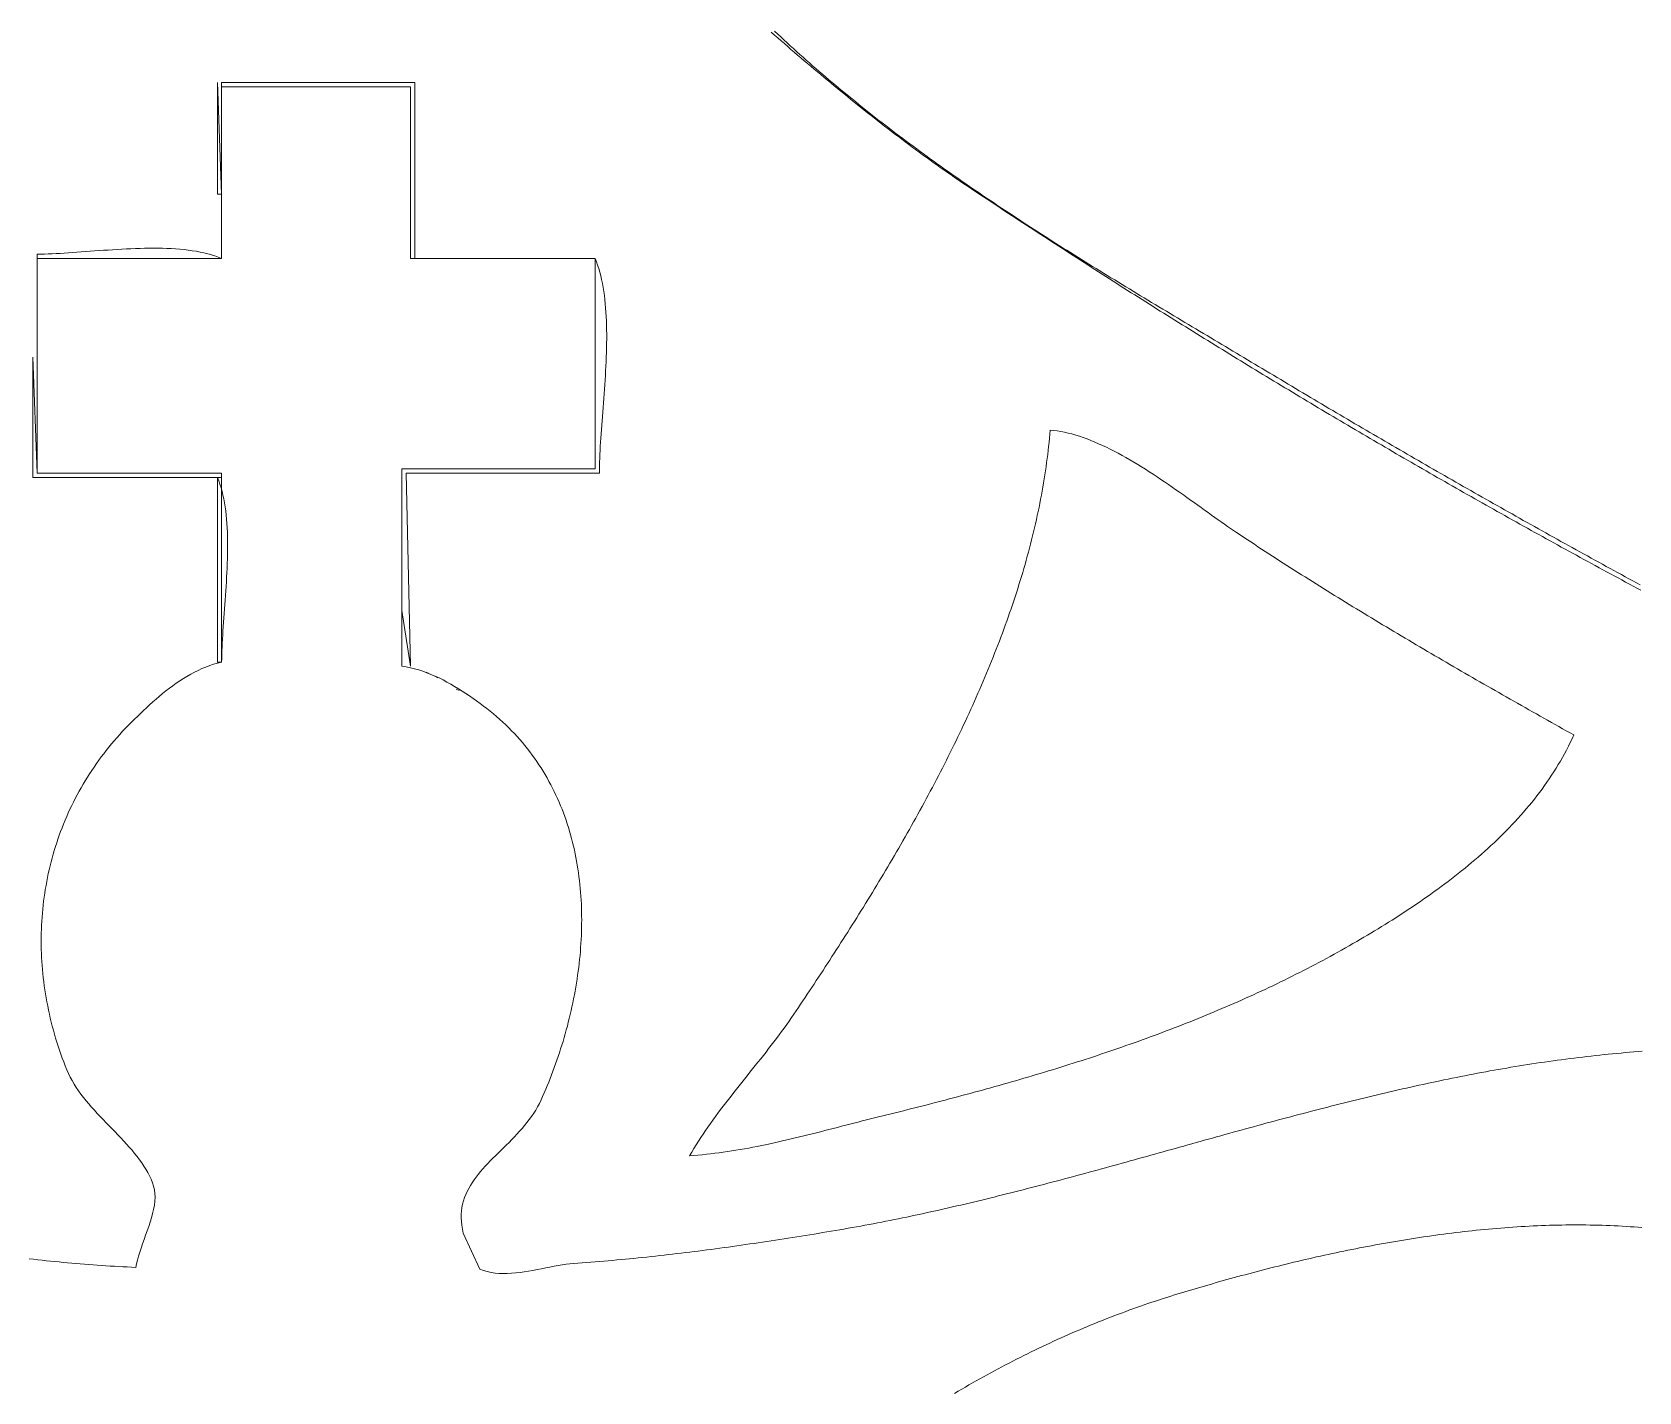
# Model space of a CAD drawing. Header units: inches. Extents: x 5.7 to 37.7, y 3.3 to 21.3.
# Drawn here: x 26.419 to 27.069, y 16.895 to 17.444 of the extents above; entities that cross this region are included whole.
import ezdxf

# ---------------------------------------------------------------- set-up
doc = ezdxf.new("R2010")
doc.units = ezdxf.units.IN
doc.header["$MEASUREMENT"] = 0
doc.layers.add('LASER MAGENTA', color=6, linetype='Continuous', lineweight=0, true_color=0xff00ff)

msp = doc.modelspace()

# ---------------------------------------------------------------- linework, layer by layer
at = {"layer": 'LASER MAGENTA', "linetype": 'Continuous'}
msp.add_line((26.59357, 16.95894), (26.60026, 16.94437), dxfattribs=at)
at = {"layer": 'LASER MAGENTA'}
for points in [[(26.718, 17.44429), (26.71934, 17.44313), (26.72068, 17.44196), (26.72202, 17.4408), (26.72336, 17.43965), (26.7247, 17.43849), (26.72604, 17.43734), (26.72738, 17.43619), (26.72872, 17.43504), (26.73006, 17.4339), (26.7314, 17.43276), (26.73274, 17.43163), (26.73408, 17.43049), (26.73542, 17.42936), (26.73676, 17.42823), (26.73811, 17.42711), (26.73945, 17.42599), (26.74079, 17.42487), (26.74214, 17.42375), (26.74348, 17.42264), (26.74483, 17.42153), (26.74618, 17.42042), (26.74753, 17.41932), (26.74888, 17.41822), (26.75024, 17.41712), (26.75159, 17.41602), (26.75295, 17.41493), (26.75431, 17.41384), (26.75567, 17.41276), (26.75703, 17.41168), (26.7584, 17.4106), (26.75977, 17.40952), (26.76114, 17.40844), (26.76252, 17.40737), (26.76389, 17.40631), (26.76527, 17.40524), (26.76666, 17.40418), (26.76804, 17.40312), (26.76943, 17.40207), (26.77082, 17.40101), (26.77222, 17.39996), (26.77362, 17.39892), (26.77502, 17.39787), (26.77643, 17.39683), (26.77784, 17.39579), (26.77926, 17.39476), (26.78068, 17.39373), (26.7821, 17.3927), (26.78353, 17.39167), (26.78496, 17.39065), (26.7864, 17.38963), (26.78784, 17.38862), (26.78929, 17.3876), (26.79074, 17.38659), (26.79219, 17.38558), (26.79365, 17.38458), (26.79512, 17.38358), (26.79659, 17.38258), (26.79807, 17.38158), (26.79955, 17.38059), (26.80099, 17.37963), (26.80244, 17.37867), (26.80388, 17.37772), (26.80532, 17.37676), (26.80676, 17.3758), (26.80821, 17.37484), (26.80965, 17.37389), (26.8111, 17.37293), (26.81254, 17.37198), (26.81399, 17.37102), (26.81544, 17.37007), (26.81689, 17.36912), (26.81833, 17.36817), (26.81978, 17.36721), (26.82123, 17.36626), (26.82268, 17.36531), (26.82414, 17.36436), (26.82559, 17.36342), (26.82704, 17.36247), (26.82849, 17.36152), (26.82995, 17.36057), (26.8314, 17.35963), (26.83286, 17.35868), (26.83431, 17.35774), (26.83577, 17.35679), (26.83723, 17.35585), (26.83868, 17.35491), (26.84014, 17.35397), (26.8416, 17.35302), (26.84306, 17.35208), (26.84452, 17.35114), (26.84598, 17.35021), (26.84744, 17.34927), (26.8489, 17.34833), (26.85037, 17.34739), (26.85183, 17.34646), (26.85329, 17.34552), (26.85476, 17.34459), (26.85622, 17.34365), (26.85769, 17.34272), (26.85916, 17.34178), (26.86062, 17.34085), (26.86209, 17.33992), (26.86356, 17.33899), (26.86503, 17.33806), (26.8665, 17.33713), (26.86797, 17.3362), (26.86944, 17.33527), (26.87091, 17.33435), (26.87238, 17.33342), (26.87385, 17.3325), (26.87532, 17.33157), (26.8768, 17.33065), (26.87827, 17.32972), (26.87975, 17.3288), (26.88122, 17.32788), (26.8827, 17.32696), (26.88417, 17.32604), (26.88565, 17.32512), (26.88713, 17.3242), (26.8886, 17.32328), (26.89008, 17.32236), (26.89156, 17.32144), (26.89304, 17.32053), (26.89452, 17.31961), (26.896, 17.3187), (26.89748, 17.31778), (26.89897, 17.31687), (26.90045, 17.31596), (26.90193, 17.31504), (26.90342, 17.31413), (26.9049, 17.31322), (26.90638, 17.31231), (26.90787, 17.3114), (26.90935, 17.3105), (26.91084, 17.30959), (26.91233, 17.30868), (26.91382, 17.30778), (26.9153, 17.30687), (26.91679, 17.30597), (26.91828, 17.30506), (26.91977, 17.30416), (26.92126, 17.30326), (26.92275, 17.30236), (26.92424, 17.30146), (26.92573, 17.30056), (26.92723, 17.29966), (26.92872, 17.29876), (26.93021, 17.29786), (26.9317, 17.29696), (26.9332, 17.29607), (26.93469, 17.29517), (26.93619, 17.29428), (26.93768, 17.29339), (26.93918, 17.29249), (26.94068, 17.2916), (26.94217, 17.29071), (26.94367, 17.28982), (26.94517, 17.28893), (26.94667, 17.28804), (26.94817, 17.28715), (26.94967, 17.28626), (26.95117, 17.28538), (26.95267, 17.28449), (26.95417, 17.28361), (26.95567, 17.28272), (26.95717, 17.28184), (26.95868, 17.28096), (26.96018, 17.28007), (26.96168, 17.27919), (26.96319, 17.27831), (26.96469, 17.27743), (26.9662, 17.27656), (26.9677, 17.27568), (26.96921, 17.2748), (26.97071, 17.27392), (26.97222, 17.27305), (26.97373, 17.27217), (26.97524, 17.2713), (26.97674, 17.27043), (26.97825, 17.26955), (26.97976, 17.26868), (26.98127, 17.26781), (26.98278, 17.26694), (26.98429, 17.26607), (26.9858, 17.26521), (26.98731, 17.26434), (26.98883, 17.26347), (26.99034, 17.26261), (26.99185, 17.26174), (26.99337, 17.26088), (26.99488, 17.26001), (26.99639, 17.25915), (26.99791, 17.25829), (26.99942, 17.25743), (27.00094, 17.25657), (27.00245, 17.25571), (27.00397, 17.25485), (27.00549, 17.254), (27.007, 17.25314), (27.00852, 17.25228), (27.01004, 17.25143), (27.01156, 17.25057), (27.01308, 17.24972), (27.0146, 17.24887), (27.01611, 17.24802), (27.01763, 17.24717), (27.01916, 17.24632), (27.02068, 17.24547), (27.0222, 17.24462), (27.02372, 17.24377), (27.02524, 17.24293), (27.02676, 17.24208), (27.02829, 17.24124), (27.02981, 17.24039), (27.03133, 17.23955), (27.03286, 17.23871), (27.03438, 17.23787), (27.03591, 17.23703), (27.03743, 17.23619), (27.03896, 17.23535), (27.04048, 17.23451), (27.04201, 17.23367), (27.04354, 17.23284), (27.04506, 17.232), (27.04659, 17.23117), (27.04812, 17.23033), (27.04965, 17.2295), (27.05118, 17.22867), (27.0527, 17.22784), (27.05423, 17.22701), (27.05576, 17.22618), (27.05729, 17.22535), (27.05882, 17.22453), (27.06035, 17.2237), (27.06189, 17.22287), (27.06342, 17.22205), (27.06495, 17.22123), (27.06648, 17.2204), (27.06801, 17.21958), (27.06955, 17.21876)], [(26.92102, 17.30563), (26.91954, 17.30652), (26.91805, 17.30741), (26.91657, 17.3083), (26.91508, 17.30919), (26.9136, 17.31008), (26.91211, 17.31097), (26.91062, 17.31185), (26.90913, 17.31274), (26.90765, 17.31363), (26.90616, 17.31452), (26.90467, 17.31541), (26.90318, 17.3163), (26.90168, 17.31719), (26.90019, 17.31808), (26.8987, 17.31897), (26.89721, 17.31986), (26.89572, 17.32075), (26.89422, 17.32164), (26.89273, 17.32253), (26.89123, 17.32342), (26.88974, 17.32432), (26.88825, 17.32521), (26.88675, 17.3261), (26.88526, 17.327), (26.88376, 17.32789), (26.88227, 17.32879), (26.88077, 17.32968), (26.87928, 17.33058), (26.87778, 17.33148), (26.87629, 17.33237), (26.87479, 17.33327), (26.8733, 17.33417), (26.87181, 17.33507), (26.87031, 17.33598), (26.86882, 17.33688), (26.86733, 17.33778), (26.86583, 17.33869), (26.86434, 17.33959), (26.86285, 17.3405), (26.86136, 17.34141), (26.85986, 17.34232), (26.85837, 17.34323), (26.85688, 17.34414), (26.85539, 17.34505), (26.85391, 17.34596), (26.85242, 17.34688), (26.85093, 17.34779), (26.84944, 17.34871), (26.84796, 17.34963), (26.84647, 17.35055), (26.84499, 17.35148), (26.8435, 17.3524), (26.84202, 17.35332), (26.84054, 17.35425), (26.83906, 17.35518), (26.83758, 17.35611), (26.8361, 17.35704), (26.83462, 17.35798), (26.83315, 17.35891), (26.83167, 17.35985), (26.8302, 17.36079), (26.82873, 17.36173), (26.82726, 17.36267), (26.82579, 17.36361), (26.82432, 17.36456), (26.82285, 17.36551), (26.82138, 17.36646), (26.81992, 17.36741), (26.81846, 17.36837), (26.81699, 17.36932), (26.81554, 17.37028), (26.81408, 17.37124), (26.81262, 17.37221), (26.81117, 17.37317), (26.80971, 17.37414), (26.80826, 17.37511), (26.80681, 17.37608), (26.80536, 17.37706), (26.80392, 17.37804), (26.80247, 17.37902), (26.80103, 17.38), (26.79959, 17.38098), (26.79815, 17.38197), (26.79672, 17.38296), (26.79528, 17.38395), (26.79385, 17.38495), (26.79242, 17.38594), (26.79099, 17.38694), (26.78957, 17.38795), (26.78815, 17.38895), (26.78673, 17.38996), (26.78531, 17.39097), (26.78389, 17.39199), (26.78248, 17.39301), (26.78107, 17.39403), (26.77966, 17.39505), (26.77825, 17.39608), (26.77685, 17.39711), (26.77545, 17.39814), (26.77405, 17.39917), (26.77265, 17.40021), (26.77126, 17.40126), (26.76987, 17.4023), (26.76848, 17.40335), (26.7671, 17.4044), (26.76571, 17.40546), (26.76434, 17.40651), (26.76296, 17.40758), (26.76159, 17.40864), (26.76022, 17.40971), (26.75885, 17.41078), (26.75748, 17.41186), (26.75612, 17.41294), (26.75476, 17.41402), (26.75341, 17.41511), (26.75206, 17.4162), (26.75071, 17.41729), (26.74936, 17.41839), (26.74802, 17.41949), (26.74668, 17.42059), (26.74535, 17.4217), (26.74402, 17.42282), (26.74269, 17.42393), (26.74136, 17.42505), (26.74004, 17.42618), (26.73873, 17.42731), (26.73741, 17.42844), (26.7361, 17.42957), (26.73479, 17.43072), (26.73349, 17.43186), (26.73219, 17.43301), (26.7309, 17.43416), (26.72961, 17.43532), (26.72832, 17.43648), (26.72703, 17.43765), (26.72575, 17.43882), (26.72448, 17.43999), (26.72321, 17.44117), (26.72194, 17.44234), (26.72066, 17.4435), (26.71939, 17.44465)], [(26.49589, 17.42224), (26.49589, 17.35283), (26.42128, 17.35283), (26.42128, 17.26607), (26.49589, 17.26607), (26.49589, 17.18972), (26.49426, 17.18931), (26.49265, 17.18883), (26.49106, 17.1883), (26.48948, 17.1877), (26.48793, 17.18704), (26.48639, 17.18633), (26.48487, 17.18557), (26.48337, 17.18476), (26.48188, 17.18391), (26.48042, 17.18302), (26.47897, 17.18208), (26.47754, 17.18111), (26.47613, 17.18011), (26.47474, 17.17908), (26.47337, 17.17802), (26.47201, 17.17693), (26.47068, 17.17583), (26.46936, 17.1747), (26.46806, 17.17357), (26.46677, 17.17241), (26.46551, 17.17125), (26.46426, 17.17009), (26.46303, 17.16892), (26.46182, 17.16775), (26.46063, 17.16658), (26.45945, 17.16542)], [(26.49416, 17.42397), (26.49416, 17.37886), (26.49589, 17.37886), (26.49416, 17.42397)], [(26.49589, 17.42397), (26.49589, 17.42224), (26.57224, 17.42224), (26.57224, 17.35283), (26.57398, 17.35283), (26.57398, 17.42397), (26.49589, 17.42397)], [(26.59357, 16.95894), (26.5932, 16.96054), (26.59294, 16.9621), (26.59278, 16.96362), (26.59271, 16.9651), (26.59273, 16.96654), (26.59285, 16.96794), (26.59304, 16.96931), (26.59331, 16.97065), (26.59367, 16.97196), (26.59409, 16.97323), (26.59458, 16.97448), (26.59514, 16.97571), (26.59576, 16.97691), (26.59643, 16.97809), (26.59716, 16.97925), (26.59794, 16.9804), (26.59877, 16.98152), (26.59964, 16.98264), (26.60055, 16.98374), (26.60149, 16.98483), (26.60247, 16.98591), (26.60347, 16.98699), (26.6045, 16.98806), (26.60555, 16.98913), (26.60661, 16.99019), (26.60769, 16.99126), (26.60877, 16.99233), (26.60986, 16.99341), (26.61096, 16.99449), (26.61205, 16.99558), (26.61313, 16.99668), (26.61421, 16.99779), (26.61527, 16.99891), (26.61632, 17.00006), (26.61734, 17.00121), (26.61834, 17.00239), (26.61931, 17.00359), (26.62025, 17.00481), (26.62116, 17.00606), (26.62202, 17.00733), (26.62285, 17.00863), (26.62362, 17.00997), (26.62434, 17.01133), (26.62501, 17.01273), (26.62565, 17.01415), (26.62627, 17.01557), (26.62689, 17.01701), (26.62749, 17.01845), (26.62809, 17.01991), (26.62867, 17.02137), (26.62924, 17.02284), (26.6298, 17.02431), (26.63035, 17.0258), (26.63089, 17.02729), (26.63142, 17.02879), (26.63194, 17.0303), (26.63244, 17.03181), (26.63293, 17.03333), (26.63341, 17.03486), (26.63388, 17.03639), (26.63434, 17.03793), (26.63478, 17.03947), (26.63521, 17.04102), (26.63563, 17.04257), (26.63603, 17.04413), (26.63642, 17.04569), (26.6368, 17.04726), (26.63716, 17.04883), (26.63751, 17.0504), (26.63785, 17.05198), (26.63817, 17.05356), (26.63848, 17.05515), (26.63877, 17.05673), (26.63905, 17.05832), (26.63932, 17.05992), (26.63957, 17.06151), (26.6398, 17.06311), (26.64002, 17.0647), (26.64023, 17.0663), (26.64042, 17.0679), (26.64059, 17.06951), (26.64075, 17.07111), (26.64089, 17.07271), (26.64101, 17.07431), (26.64112, 17.07592), (26.64122, 17.07752), (26.64129, 17.07912), (26.64135, 17.08072), (26.6414, 17.08233), (26.64142, 17.08392), (26.64143, 17.08552), (26.64142, 17.08712), (26.6414, 17.08871), (26.64135, 17.09031), (26.64129, 17.0919), (26.64121, 17.09348), (26.64111, 17.09507), (26.641, 17.09665), (26.64086, 17.09823), (26.64071, 17.0998), (26.64054, 17.10137), (26.64034, 17.10294), (26.64013, 17.1045), (26.6399, 17.10606), (26.63966, 17.10761), (26.63939, 17.10916), (26.6391, 17.11071), (26.63879, 17.11224), (26.63846, 17.11378), (26.63811, 17.1153), (26.63775, 17.11682), (26.63736, 17.11834), (26.63695, 17.11984), (26.63652, 17.12134), (26.63606, 17.12283), (26.63559, 17.12432), (26.6351, 17.1258), (26.63458, 17.12727), (26.63404, 17.12873), (26.63348, 17.13018), (26.6329, 17.13163), (26.6323, 17.13306), (26.63167, 17.13449), (26.63102, 17.13591), (26.63035, 17.13732), (26.62966, 17.13872), (26.62894, 17.14011), (26.6282, 17.14148), (26.62744, 17.14285), (26.62665, 17.14421), (26.62584, 17.14556), (26.62501, 17.14689), (26.62415, 17.14822), (26.62327, 17.14953), (26.62237, 17.15083), (26.62144, 17.15212), (26.62048, 17.15339), (26.6195, 17.15466), (26.6185, 17.15591), (26.61747, 17.15714), (26.61641, 17.15837), (26.61533, 17.15958), (26.61423, 17.16078), (26.6131, 17.16196), (26.61194, 17.16313), (26.61076, 17.16428), (26.60955, 17.16542), (26.60831, 17.16654), (26.60705, 17.16765), (26.60577, 17.16875), (26.60445, 17.16983), (26.60311, 17.17089), (26.60174, 17.17193), (26.60037, 17.17295), (26.59897, 17.17397), (26.59755, 17.17499), (26.5961, 17.17599), (26.59463, 17.17699), (26.59313, 17.17796), (26.59162, 17.17892), (26.59008, 17.17985), (26.58853, 17.18076), (26.58696, 17.18163), (26.58537, 17.18247), (26.58376, 17.18326), (26.58214, 17.18401), (26.58051, 17.18472), (26.57886, 17.18537), (26.5772, 17.18597), (26.57553, 17.18651), (26.57385, 17.18698), (26.57217, 17.18739), (26.57047, 17.18772), (26.56877, 17.18798), (26.56877, 17.2678), (26.64686, 17.2678), (26.64686, 17.35283), (26.57224, 17.35283), (26.57224, 17.42224), (26.49589, 17.42224)], [(26.42128, 17.35456), (26.42128, 17.35283), (26.49589, 17.35283), (26.49454, 17.35336), (26.49315, 17.35386), (26.49172, 17.3543), (26.49024, 17.35471), (26.48873, 17.35508), (26.48719, 17.35541), (26.48561, 17.35571), (26.484, 17.35597), (26.48236, 17.35619), (26.48069, 17.35639), (26.479, 17.35655), (26.47728, 17.35668), (26.47554, 17.35679), (26.47378, 17.35687), (26.47201, 17.35693), (26.47022, 17.35696), (26.46841, 17.35697), (26.46659, 17.35697), (26.46476, 17.35694), (26.46292, 17.3569), (26.46108, 17.35684), (26.45923, 17.35676), (26.45738, 17.35668), (26.45553, 17.35658), (26.45368, 17.35647), (26.45183, 17.35636), (26.44999, 17.35623), (26.44815, 17.35611), (26.44632, 17.35598), (26.44451, 17.35584), (26.4427, 17.35571), (26.44092, 17.35557), (26.43914, 17.35544), (26.43739, 17.35532), (26.43565, 17.35519), (26.43394, 17.35508), (26.43226, 17.35497), (26.43059, 17.35487), (26.42896, 17.35478), (26.42736, 17.35471), (26.42578, 17.35465), (26.42425, 17.3546), (26.42274, 17.35457), (26.42128, 17.35456)], [(26.64686, 17.35283), (26.64686, 17.2678), (26.56877, 17.2678), (26.56877, 17.21054), (26.57224, 17.18798), (26.57051, 17.26607), (26.64859, 17.26607), (26.6486, 17.26752), (26.64862, 17.26901), (26.64867, 17.27053), (26.64872, 17.27208), (26.64879, 17.27366), (26.64887, 17.27527), (26.64896, 17.2769), (26.64906, 17.27857), (26.64917, 17.28025), (26.64929, 17.28196), (26.64941, 17.28369), (26.64954, 17.28544), (26.64967, 17.28721), (26.64981, 17.28899), (26.64995, 17.29079), (26.65009, 17.2926), (26.65023, 17.29443), (26.65036, 17.29626), (26.6505, 17.29811), (26.65063, 17.29996), (26.65076, 17.30181), (26.65088, 17.30368), (26.65099, 17.30554), (26.6511, 17.30741), (26.6512, 17.30927), (26.65129, 17.31114), (26.65136, 17.313), (26.65142, 17.31485), (26.65147, 17.3167), (26.65151, 17.31855), (26.65153, 17.32038), (26.65153, 17.3222), (26.65151, 17.32402), (26.65148, 17.32581), (26.65142, 17.3276), (26.65134, 17.32936), (26.65124, 17.33111), (26.65112, 17.33284), (26.65097, 17.33454), (26.6508, 17.33623), (26.6506, 17.33789), (26.65037, 17.33952), (26.65011, 17.34113), (26.64982, 17.34271), (26.6495, 17.34426), (26.64915, 17.34577), (26.64876, 17.34726), (26.64834, 17.34871), (26.64788, 17.35012), (26.64739, 17.35149), (26.64686, 17.35283)], [(26.41954, 17.31292), (26.41954, 17.26433), (26.49589, 17.26433), (26.49589, 17.26607), (26.42128, 17.26607), (26.41954, 17.31292)], [(27.06936, 17.22087), (27.06783, 17.2217), (27.0663, 17.22254), (27.06477, 17.22337), (27.06324, 17.2242), (27.06171, 17.22504), (27.06018, 17.22587), (27.05865, 17.22671), (27.05712, 17.22755), (27.0556, 17.22838), (27.05407, 17.22922), (27.05254, 17.23006), (27.05101, 17.2309), (27.04949, 17.23174), (27.04796, 17.23258), (27.04643, 17.23342), (27.04491, 17.23427), (27.04338, 17.23511), (27.04186, 17.23595), (27.04033, 17.2368), (27.03881, 17.23764), (27.03729, 17.23849), (27.03576, 17.23933), (27.03424, 17.24018), (27.03272, 17.24103), (27.03119, 17.24188), (27.02967, 17.24273), (27.02815, 17.24358), (27.02663, 17.24443), (27.02511, 17.24528), (27.02359, 17.24613), (27.02207, 17.24698), (27.02055, 17.24784), (27.01903, 17.24869), (27.01751, 17.24954), (27.01599, 17.2504), (27.01447, 17.25125), (27.01295, 17.25211), (27.01144, 17.25297), (27.00992, 17.25383), (27.0084, 17.25468), (27.00689, 17.25554), (27.00537, 17.2564), (27.00385, 17.25726), (27.00234, 17.25812), (27.00082, 17.25899), (26.99931, 17.25985), (26.99779, 17.26071), (26.99628, 17.26158), (26.99477, 17.26244), (26.99325, 17.26331), (26.99174, 17.26417), (26.99023, 17.26504), (26.98871, 17.26591), (26.9872, 17.26677), (26.98569, 17.26764), (26.98418, 17.26851), (26.98267, 17.26938), (26.98116, 17.27025), (26.97965, 17.27112), (26.97814, 17.272), (26.97663, 17.27287), (26.97512, 17.27374), (26.97361, 17.27462), (26.9721, 17.27549), (26.97059, 17.27637), (26.96909, 17.27724), (26.96758, 17.27812), (26.96607, 17.279), (26.96456, 17.27987), (26.96306, 17.28075), (26.96155, 17.28163), (26.96005, 17.28251), (26.95854, 17.28339), (26.95704, 17.28427), (26.95553, 17.28516), (26.95403, 17.28604), (26.95252, 17.28692), (26.95102, 17.28781), (26.94952, 17.28869), (26.94801, 17.28958), (26.94651, 17.29046), (26.94501, 17.29135), (26.94351, 17.29224), (26.94201, 17.29313), (26.9405, 17.29402), (26.939, 17.2949), (26.9375, 17.2958), (26.936, 17.29669), (26.9345, 17.29758), (26.933, 17.29847), (26.9315, 17.29936), (26.93, 17.30026), (26.92851, 17.30115), (26.92701, 17.30205), (26.92551, 17.30294), (26.92401, 17.30384), (26.92252, 17.30473), (26.92102, 17.30563)], [(26.83079, 17.28342), (26.83065, 17.28178), (26.8305, 17.28014), (26.83034, 17.2785), (26.83017, 17.27686), (26.82999, 17.27522), (26.8298, 17.27358), (26.82959, 17.27194), (26.82938, 17.2703), (26.82915, 17.26865), (26.82891, 17.26701), (26.82867, 17.26537), (26.82841, 17.26372), (26.82814, 17.26208), (26.82786, 17.26043), (26.82757, 17.25879), (26.82727, 17.25714), (26.82695, 17.2555), (26.82663, 17.25385), (26.8263, 17.25221), (26.82596, 17.25056), (26.82561, 17.24892), (26.82525, 17.24727), (26.82487, 17.24563), (26.82449, 17.24398), (26.8241, 17.24234), (26.8237, 17.24069), (26.82329, 17.23905), (26.82287, 17.2374), (26.82245, 17.23576), (26.82201, 17.23412), (26.82156, 17.23247), (26.82111, 17.23083), (26.82064, 17.22919), (26.82017, 17.22755), (26.81969, 17.2259), (26.8192, 17.22426), (26.8187, 17.22262), (26.81819, 17.22098), (26.81768, 17.21934), (26.81715, 17.21771), (26.81662, 17.21607), (26.81608, 17.21443), (26.81553, 17.2128), (26.81498, 17.21116), (26.81441, 17.20953), (26.81384, 17.20789), (26.81326, 17.20626), (26.81268, 17.20463), (26.81208, 17.203), (26.81148, 17.20137), (26.81087, 17.19974), (26.81026, 17.19812), (26.80963, 17.19649), (26.809, 17.19487), (26.80836, 17.19324), (26.80772, 17.19162), (26.80707, 17.19), (26.80641, 17.18838), (26.80575, 17.18676), (26.80508, 17.18515), (26.8044, 17.18353), (26.80372, 17.18192), (26.80303, 17.18031), (26.80233, 17.17869), (26.80163, 17.17709), (26.80092, 17.17548), (26.80021, 17.17387), (26.79949, 17.17227), (26.79876, 17.17067), (26.79803, 17.16907), (26.79729, 17.16747), (26.79655, 17.16587), (26.7958, 17.16428), (26.79505, 17.16268), (26.79429, 17.16109), (26.79353, 17.15951), (26.79276, 17.15792), (26.79199, 17.15633), (26.79121, 17.15475), (26.79043, 17.15317), (26.78964, 17.15159), (26.78885, 17.15002), (26.78805, 17.14844), (26.78725, 17.14687), (26.78645, 17.1453), (26.78564, 17.14374), (26.78482, 17.14217), (26.78401, 17.14061), (26.78318, 17.13905), (26.78236, 17.1375), (26.78153, 17.13594), (26.7807, 17.13439), (26.77986, 17.13284), (26.77902, 17.13129), (26.77818, 17.12975), (26.77733, 17.12821), (26.77648, 17.12667), (26.77562, 17.12514), (26.77477, 17.12361), (26.77391, 17.12208), (26.77305, 17.12055), (26.77218, 17.11903), (26.77131, 17.11751), (26.77044, 17.11599), (26.76957, 17.11447), (26.76869, 17.11296), (26.76782, 17.11145), (26.76694, 17.10995), (26.76605, 17.10845), (26.76517, 17.10695), (26.76428, 17.10545), (26.76339, 17.10396), (26.7625, 17.10247), (26.76161, 17.10099), (26.76072, 17.09951), (26.75982, 17.09803), (26.75892, 17.09655), (26.75802, 17.09508), (26.75712, 17.09361), (26.75622, 17.09215), (26.75532, 17.09069), (26.75442, 17.08923), (26.75351, 17.08778), (26.75261, 17.08633), (26.7517, 17.08489), (26.75079, 17.08344), (26.74989, 17.08201), (26.74898, 17.08057), (26.74807, 17.07914), (26.74716, 17.07772), (26.74625, 17.0763), (26.74534, 17.07488), (26.74443, 17.07346), (26.74352, 17.07206), (26.74261, 17.07065), (26.74171, 17.06925), (26.7408, 17.06785), (26.73989, 17.06646), (26.73898, 17.06507), (26.73807, 17.06369), (26.73716, 17.06231), (26.73626, 17.06093), (26.73535, 17.05956), (26.73445, 17.0582), (26.73354, 17.05683), (26.73264, 17.05548), (26.73174, 17.05412), (26.73084, 17.05278), (26.72994, 17.05143), (26.72904, 17.0501), (26.72814, 17.04876), (26.72725, 17.04743), (26.72628, 17.04601), (26.72529, 17.04459), (26.7243, 17.04318), (26.72329, 17.04177), (26.72226, 17.04037), (26.72123, 17.03898), (26.72019, 17.03759), (26.71914, 17.03621), (26.71808, 17.03483), (26.71701, 17.03345), (26.71594, 17.03208), (26.71486, 17.03071), (26.71378, 17.02934), (26.71269, 17.02797), (26.7116, 17.02661), (26.71051, 17.02524), (26.70941, 17.02388), (26.70832, 17.02251), (26.70723, 17.02115), (26.70613, 17.01978), (26.70504, 17.01842), (26.70396, 17.01705), (26.70287, 17.01568), (26.7018, 17.01431), (26.70072, 17.01293), (26.69966, 17.01156), (26.6986, 17.01017), (26.69755, 17.00879), (26.69651, 17.00739), (26.69548, 17.006), (26.69446, 17.0046), (26.69345, 17.00319), (26.69245, 17.00177), (26.69147, 17.00035), (26.6905, 16.99892), (26.68954, 16.99749), (26.68861, 16.99604), (26.68768, 16.99459), (26.68678, 16.99313), (26.6859, 16.99165), (26.68503, 16.99017), (26.68673, 16.99029), (26.68842, 16.99042), (26.69012, 16.99058), (26.69183, 16.99075), (26.69353, 16.99093), (26.69524, 16.99114), (26.69694, 16.99136), (26.69865, 16.99159), (26.70036, 16.99184), (26.70207, 16.9921), (26.70379, 16.99238), (26.7055, 16.99266), (26.70722, 16.99297), (26.70893, 16.99328), (26.71065, 16.9936), (26.71236, 16.99394), (26.71408, 16.99428), (26.71579, 16.99464), (26.71751, 16.995), (26.71922, 16.99537), (26.72094, 16.99575), (26.72265, 16.99614), (26.72436, 16.99654), (26.72607, 16.99694), (26.72778, 16.99735), (26.72949, 16.99776), (26.7312, 16.99818), (26.7329, 16.9986), (26.73461, 16.99902), (26.73631, 16.99945), (26.73801, 16.99988), (26.7397, 17.00032), (26.7414, 17.00075), (26.74309, 17.00119), (26.74478, 17.00162), (26.74646, 17.00206), (26.74815, 17.0025), (26.74982, 17.00293), (26.7515, 17.00336), (26.75317, 17.00379), (26.75484, 17.00422), (26.7565, 17.00465), (26.75816, 17.00507), (26.75982, 17.00548), (26.76147, 17.00589), (26.76311, 17.0063), (26.7648, 17.00671), (26.76648, 17.00713), (26.76817, 17.00755), (26.76985, 17.00796), (26.77154, 17.00838), (26.77322, 17.00881), (26.7749, 17.00923), (26.77658, 17.00966), (26.77827, 17.01008), (26.77995, 17.01051), (26.78163, 17.01094), (26.78331, 17.01137), (26.78499, 17.01181), (26.78667, 17.01225), (26.78835, 17.01268), (26.79003, 17.01312), (26.79171, 17.01357), (26.79339, 17.01401), (26.79506, 17.01446), (26.79674, 17.01491), (26.79842, 17.01536), (26.80009, 17.01582), (26.80177, 17.01627), (26.80344, 17.01673), (26.80512, 17.01719), (26.80679, 17.01766), (26.80846, 17.01812), (26.81013, 17.01859), (26.8118, 17.01906), (26.81347, 17.01954), (26.81514, 17.02002), (26.81681, 17.0205), (26.81848, 17.02098), (26.82014, 17.02146), (26.82181, 17.02195), (26.82347, 17.02244), (26.82514, 17.02294), (26.8268, 17.02344), (26.82846, 17.02394), (26.83012, 17.02444), (26.83178, 17.02495), (26.83344, 17.02546), (26.8351, 17.02597), (26.83675, 17.02649), (26.83841, 17.02701), (26.84006, 17.02753), (26.84171, 17.02806), (26.84336, 17.02859), (26.84501, 17.02912), (26.84666, 17.02966), (26.84831, 17.0302), (26.84996, 17.03074), (26.8516, 17.03129), (26.85325, 17.03184), (26.85489, 17.0324), (26.85653, 17.03296), (26.85817, 17.03352), (26.85981, 17.03409), (26.86144, 17.03466), (26.86308, 17.03523), (26.86471, 17.03581), (26.86635, 17.03639), (26.86798, 17.03698), (26.86961, 17.03757), (26.87123, 17.03817), (26.87286, 17.03876), (26.87449, 17.03937), (26.87611, 17.03998), (26.87773, 17.04059), (26.87935, 17.0412), (26.88097, 17.04183), (26.88258, 17.04245), (26.8842, 17.04308), (26.88581, 17.04372), (26.88742, 17.04435), (26.88903, 17.045), (26.89064, 17.04565), (26.89224, 17.0463), (26.89385, 17.04696), (26.89545, 17.04762), (26.89705, 17.04829), (26.89865, 17.04896), (26.90024, 17.04964), (26.90184, 17.05032), (26.90343, 17.051), (26.90502, 17.0517), (26.90661, 17.05239), (26.90819, 17.0531), (26.90978, 17.0538), (26.91136, 17.05452), (26.91294, 17.05523), (26.91451, 17.05596), (26.91609, 17.05669), (26.91766, 17.05742), (26.91923, 17.05816), (26.9208, 17.0589), (26.92237, 17.05966), (26.92393, 17.06041), (26.92549, 17.06117), (26.92705, 17.06194), (26.92861, 17.06271), (26.93017, 17.06349), (26.93172, 17.06428), (26.93327, 17.06507), (26.93482, 17.06586), (26.93636, 17.06666), (26.9379, 17.06747), (26.93944, 17.06829), (26.94098, 17.06911), (26.94252, 17.06993), (26.94405, 17.07076), (26.94558, 17.0716), (26.94711, 17.07245), (26.94863, 17.0733), (26.95016, 17.07415), (26.95167, 17.07502), (26.95319, 17.07589), (26.95471, 17.07676), (26.95622, 17.07764), (26.95763, 17.07848), (26.95905, 17.07932), (26.96048, 17.08017), (26.9619, 17.08103), (26.96333, 17.08189), (26.96476, 17.08277), (26.96619, 17.08365), (26.96762, 17.08454), (26.96905, 17.08544), (26.97048, 17.08635), (26.97191, 17.08727), (26.97334, 17.0882), (26.97477, 17.08913), (26.97619, 17.09008), (26.97762, 17.09103), (26.97904, 17.09199), (26.98046, 17.09296), (26.98188, 17.09394), (26.98329, 17.09493), (26.9847, 17.09592), (26.9861, 17.09693), (26.9875, 17.09795), (26.9889, 17.09897), (26.99029, 17.10001), (26.99167, 17.10105), (26.99305, 17.1021), (26.99442, 17.10317), (26.99579, 17.10424), (26.99715, 17.10532), (26.9985, 17.10641), (26.99984, 17.10751), (27.00117, 17.10862), (27.0025, 17.10975), (27.00381, 17.11088), (27.00512, 17.11202), (27.00641, 17.11317), (27.0077, 17.11433), (27.00897, 17.1155), (27.01024, 17.11668), (27.01149, 17.11787), (27.01273, 17.11908), (27.01395, 17.12029), (27.01517, 17.12151), (27.01637, 17.12275), (27.01756, 17.12399), (27.01873, 17.12524), (27.01989, 17.12651), (27.02104, 17.12779), (27.02217, 17.12907), (27.02329, 17.13037), (27.02439, 17.13168), (27.02547, 17.133), (27.02654, 17.13433), (27.02759, 17.13567), (27.02862, 17.13702), (27.02964, 17.13839), (27.03063, 17.13976), (27.03161, 17.14115), (27.03257, 17.14254), (27.03351, 17.14395), (27.03443, 17.14537), (27.03533, 17.14681), (27.03622, 17.14825), (27.03708, 17.1497), (27.03791, 17.15117), (27.03873, 17.15265), (27.03953, 17.15414), (27.0403, 17.15564), (27.04105, 17.15716), (27.04178, 17.15868), (27.04248, 17.16022), (27.04097, 17.16107), (27.03946, 17.16191), (27.03795, 17.16276), (27.03643, 17.16361), (27.03492, 17.16446), (27.0334, 17.16531), (27.03189, 17.16616), (27.03037, 17.16702), (27.02885, 17.16787), (27.02734, 17.16873), (27.02582, 17.16958), (27.0243, 17.17044), (27.02279, 17.1713), (27.02127, 17.17216), (27.01975, 17.17302), (27.01823, 17.17388), (27.01671, 17.17474), (27.01519, 17.17561), (27.01368, 17.17647), (27.01216, 17.17734), (27.01064, 17.17821), (27.00912, 17.17908), (27.0076, 17.17995), (27.00608, 17.18082), (27.00456, 17.18169), (27.00304, 17.18256), (27.00152, 17.18344), (27.00001, 17.18431), (26.99849, 17.18519), (26.99697, 17.18607), (26.99545, 17.18695), (26.99394, 17.18783), (26.99242, 17.18871), (26.9909, 17.18959), (26.98939, 17.19048), (26.98787, 17.19136), (26.98635, 17.19225), (26.98484, 17.19314), (26.98333, 17.19402), (26.98181, 17.19491), (26.9803, 17.19581), (26.97879, 17.1967), (26.97727, 17.19759), (26.97576, 17.19849), (26.97425, 17.19938), (26.97274, 17.20028), (26.97123, 17.20118), (26.96973, 17.20208), (26.96822, 17.20298), (26.96671, 17.20389), (26.96521, 17.20479), (26.9637, 17.20569), (26.9622, 17.2066), (26.9607, 17.20751), (26.9592, 17.20842), (26.9577, 17.20933), (26.9562, 17.21024), (26.9547, 17.21115), (26.9532, 17.21207), (26.95171, 17.21299), (26.95021, 17.2139), (26.94872, 17.21482), (26.94723, 17.21574), (26.94574, 17.21666), (26.94425, 17.21758), (26.94276, 17.21851), (26.94127, 17.21943), (26.93979, 17.22036), (26.9383, 17.22129), (26.93682, 17.22222), (26.93534, 17.22315), (26.93386, 17.22408), (26.93239, 17.22502), (26.93091, 17.22595), (26.92944, 17.22689), (26.92797, 17.22782), (26.9265, 17.22876), (26.92503, 17.2297), (26.92356, 17.23065), (26.9221, 17.23159), (26.92063, 17.23254), (26.91917, 17.23348), (26.91771, 17.23443), (26.91625, 17.23538), (26.9148, 17.23633), (26.91335, 17.23728), (26.9119, 17.23824), (26.91045, 17.23919), (26.909, 17.24015), (26.90756, 17.24111), (26.90611, 17.24207)], [(26.90611, 17.24207), (26.90493, 17.24286), (26.90372, 17.24368), (26.90249, 17.24453), (26.90124, 17.24541), (26.89996, 17.24631), (26.89866, 17.24723), (26.89734, 17.24817), (26.89599, 17.24913), (26.89463, 17.25011), (26.89325, 17.2511), (26.89186, 17.2521), (26.89044, 17.25312), (26.88901, 17.25414), (26.88757, 17.25518), (26.88611, 17.25622), (26.88464, 17.25727), (26.88315, 17.25831), (26.88165, 17.25936), (26.88014, 17.26041), (26.87862, 17.26146), (26.87709, 17.2625), (26.87555, 17.26354), (26.87401, 17.26457), (26.87245, 17.26559), (26.87089, 17.2666), (26.86933, 17.2676), (26.86776, 17.26858), (26.86618, 17.26955), (26.86461, 17.2705), (26.86303, 17.27143), (26.86145, 17.27234), (26.85986, 17.27322), (26.85828, 17.27408), (26.8567, 17.27492), (26.85512, 17.27573), (26.85355, 17.2765), (26.85198, 17.27725), (26.85041, 17.27796), (26.84885, 17.27864), (26.84729, 17.27928), (26.84574, 17.27988), (26.8442, 17.28045), (26.84266, 17.28097), (26.84114, 17.28144), (26.83962, 17.28188), (26.83812, 17.28226), (26.83663, 17.2826), (26.83515, 17.28288), (26.83368, 17.28312), (26.83223, 17.2833), (26.83079, 17.28342)], [(26.49416, 17.26433), (26.49416, 17.18972), (26.49589, 17.18972), (26.4959, 17.19118), (26.49593, 17.19269), (26.49598, 17.19423), (26.49604, 17.1958), (26.49611, 17.1974), (26.4962, 17.19903), (26.4963, 17.2007), (26.4964, 17.20238), (26.49652, 17.2041), (26.49664, 17.20583), (26.49677, 17.20758), (26.4969, 17.20936), (26.49704, 17.21115), (26.49717, 17.21295), (26.4973, 17.21477), (26.49743, 17.21659), (26.49756, 17.21843), (26.49768, 17.22027), (26.4978, 17.22212), (26.49791, 17.22397), (26.498, 17.22582), (26.49809, 17.22767), (26.49816, 17.22952), (26.49822, 17.23137), (26.49827, 17.2332), (26.49829, 17.23503), (26.4983, 17.23685), (26.49829, 17.23866), (26.49826, 17.24045), (26.4982, 17.24223), (26.49812, 17.24398), (26.49801, 17.24572), (26.49788, 17.24744), (26.49771, 17.24913), (26.49752, 17.2508), (26.49729, 17.25244), (26.49703, 17.25405), (26.49674, 17.25563), (26.49641, 17.25717), (26.49604, 17.25868), (26.49563, 17.26016), (26.49518, 17.26159), (26.49469, 17.26298), (26.49416, 17.26433)], [(26.5786, 17.18567), (26.57976, 17.18509), (26.5786, 17.18567)], [(26.58207, 17.18394), (26.58323, 17.18336), (26.58207, 17.18394)], [(26.59075, 17.17873), (26.59191, 17.17815), (26.59075, 17.17873)], [(26.45945, 17.16542), (26.45824, 17.1642), (26.45704, 17.16296), (26.45587, 17.16172), (26.45472, 17.16046), (26.45359, 17.15919), (26.45247, 17.15791), (26.45138, 17.15661), (26.45031, 17.15531), (26.44926, 17.154), (26.44824, 17.15267), (26.44723, 17.15134), (26.44624, 17.14999), (26.44527, 17.14864), (26.44433, 17.14727), (26.4434, 17.1459), (26.4425, 17.14451), (26.44161, 17.14312), (26.44075, 17.14172), (26.43991, 17.14031), (26.43908, 17.13888), (26.43828, 17.13746), (26.4375, 17.13602), (26.43674, 17.13457), (26.436, 17.13312), (26.43528, 17.13166), (26.43458, 17.13019), (26.4339, 17.12871), (26.43324, 17.12722), (26.4326, 17.12573), (26.43199, 17.12423), (26.43139, 17.12273), (26.43081, 17.12121), (26.43026, 17.11969), (26.42972, 17.11817), (26.42921, 17.11664), (26.42871, 17.1151), (26.42824, 17.11356), (26.42778, 17.11201), (26.42735, 17.11045), (26.42694, 17.10889), (26.42654, 17.10733), (26.42617, 17.10576), (26.42582, 17.10418), (26.42549, 17.1026), (26.42518, 17.10102), (26.42489, 17.09943), (26.42461, 17.09784), (26.42436, 17.09624), (26.42413, 17.09464), (26.42392, 17.09304), (26.42373, 17.09143), (26.42357, 17.08982), (26.42342, 17.08821), (26.42329, 17.0866), (26.42318, 17.08498), (26.42309, 17.08336), (26.42302, 17.08174), (26.42297, 17.08011), (26.42295, 17.07848), (26.42294, 17.07686), (26.42295, 17.07523), (26.42299, 17.07359), (26.42304, 17.07196), (26.42311, 17.07033), (26.4232, 17.06869), (26.42332, 17.06706), (26.42345, 17.06542), (26.42361, 17.06379), (26.42378, 17.06215), (26.42397, 17.06051), (26.42419, 17.05888), (26.42442, 17.05724), (26.42468, 17.05561), (26.42495, 17.05397), (26.42524, 17.05234), (26.42556, 17.0507), (26.42589, 17.04907), (26.42625, 17.04744), (26.42662, 17.04582), (26.42701, 17.04419), (26.42743, 17.04256), (26.42786, 17.04094), (26.42832, 17.03932), (26.42879, 17.0377), (26.42929, 17.03609), (26.4298, 17.03448), (26.43033, 17.03287), (26.43089, 17.03126), (26.43146, 17.02966), (26.43205, 17.02806), (26.43267, 17.02647), (26.4333, 17.02488), (26.43394, 17.02341), (26.43464, 17.02196), (26.4354, 17.02054), (26.43623, 17.01914), (26.43711, 17.01776), (26.43804, 17.01639), (26.43901, 17.01505), (26.44003, 17.01372), (26.44109, 17.01241), (26.44217, 17.01111), (26.44329, 17.00982), (26.44444, 17.00854), (26.4456, 17.00728), (26.44678, 17.00602), (26.44797, 17.00477), (26.44917, 17.00352), (26.45038, 17.00228), (26.45158, 17.00105), (26.45278, 16.99981), (26.45398, 16.99858), (26.45515, 16.99734), (26.45631, 16.9961), (26.45745, 16.99486), (26.45857, 16.99362), (26.45965, 16.99237), (26.4607, 16.99111), (26.46171, 16.98985), (26.46268, 16.98857), (26.46361, 16.98729), (26.46448, 16.98599), (26.46529, 16.98468), (26.46605, 16.98335), (26.46674, 16.98201), (26.46737, 16.98065), (26.46792, 16.97927), (26.4684, 16.97787), (26.46874, 16.97644), (26.46893, 16.97495), (26.46897, 16.9734), (26.46888, 16.9718), (26.46868, 16.97016), (26.46837, 16.96848), (26.46797, 16.96677), (26.4675, 16.96504), (26.46697, 16.96329), (26.46639, 16.96153), (26.46578, 16.95977), (26.46516, 16.95802), (26.46453, 16.95628), (26.4639, 16.95456), (26.46331, 16.95287), (26.46275, 16.95121), (26.46225, 16.94959), (26.46181, 16.94802), (26.46145, 16.94651), (26.46119, 16.94506), (26.45946, 16.94513), (26.45772, 16.94521), (26.45599, 16.9453), (26.45426, 16.9454), (26.45253, 16.94549), (26.45081, 16.9456), (26.44908, 16.94571), (26.44735, 16.94582), (26.44563, 16.94594), (26.4439, 16.94606), (26.44218, 16.94619), (26.44046, 16.94633), (26.43873, 16.94646), (26.43701, 16.94661), (26.43529, 16.94676), (26.43357, 16.94691), (26.43185, 16.94707), (26.43014, 16.94723), (26.42842, 16.9474), (26.4267, 16.94757), (26.42499, 16.94775), (26.42327, 16.94793), (26.42156, 16.94812), (26.41985, 16.94831), (26.41813, 16.9485)], [(27.06504, 17.03198), (27.06331, 17.03183), (27.06159, 17.03168), (27.05986, 17.03153), (27.05813, 17.03136), (27.05641, 17.0312), (27.05469, 17.03102), (27.05297, 17.03084), (27.05125, 17.03066), (27.04953, 17.03047), (27.04781, 17.03027), (27.04609, 17.03007), (27.04438, 17.02987), (27.04266, 17.02966), (27.04095, 17.02944), (27.03924, 17.02922), (27.03753, 17.02899), (27.03581, 17.02876), (27.03411, 17.02852), (27.0324, 17.02828), (27.03069, 17.02804), (27.02898, 17.02779), (27.02728, 17.02753), (27.02558, 17.02727), (27.02387, 17.027), (27.02217, 17.02673), (27.02047, 17.02646), (27.01877, 17.02618), (27.01707, 17.0259), (27.01537, 17.02561), (27.01367, 17.02532), (27.01198, 17.02502), (27.01028, 17.02472), (27.00859, 17.02442), (27.00689, 17.02411), (27.0052, 17.0238), (27.00351, 17.02348), (27.00182, 17.02316), (27.00013, 17.02283), (26.99844, 17.0225), (26.99675, 17.02217), (26.99506, 17.02184), (26.99337, 17.0215), (26.99169, 17.02115), (26.99, 17.02081), (26.98831, 17.02046), (26.98663, 17.0201), (26.98495, 17.01974), (26.98326, 17.01938), (26.98158, 17.01902), (26.9799, 17.01865), (26.97822, 17.01828), (26.97654, 17.01791), (26.97486, 17.01753), (26.97318, 17.01715), (26.9715, 17.01677), (26.96982, 17.01638), (26.96815, 17.016), (26.96647, 17.0156), (26.96479, 17.01521), (26.96312, 17.01481), (26.96144, 17.01441), (26.95977, 17.01401), (26.9581, 17.01361), (26.95642, 17.0132), (26.95475, 17.01279), (26.95308, 17.01238), (26.95141, 17.01196), (26.94973, 17.01155), (26.94806, 17.01113), (26.94639, 17.01071), (26.94472, 17.01028), (26.94305, 17.00986), (26.94138, 17.00943), (26.93972, 17.009), (26.93805, 17.00857), (26.93638, 17.00814), (26.93471, 17.0077), (26.93304, 17.00727), (26.93138, 17.00683), (26.92971, 17.00639), (26.92804, 17.00595), (26.92638, 17.00551), (26.92471, 17.00506), (26.92305, 17.00462), (26.92138, 17.00417), (26.91972, 17.00372), (26.91805, 17.00327), (26.91639, 17.00282), (26.91472, 17.00237), (26.91306, 17.00191), (26.9114, 17.00146), (26.90973, 17.001), (26.90807, 17.00055), (26.90641, 17.00009), (26.90474, 16.99963), (26.90308, 16.99917), (26.90142, 16.99871), (26.89975, 16.99825), (26.89809, 16.99779), (26.89643, 16.99733), (26.89477, 16.99687), (26.8931, 16.99641), (26.89144, 16.99595), (26.88978, 16.99548), (26.88812, 16.99502), (26.88646, 16.99456), (26.88479, 16.99409), (26.88313, 16.99363), (26.88147, 16.99316), (26.87981, 16.9927), (26.87814, 16.99224), (26.87648, 16.99177), (26.87482, 16.99131), (26.87316, 16.99084), (26.8715, 16.99038), (26.86983, 16.98992), (26.86817, 16.98945), (26.86651, 16.98899), (26.86484, 16.98853), (26.86318, 16.98807), (26.86152, 16.98761), (26.85986, 16.98715), (26.85819, 16.98669), (26.85653, 16.98623), (26.85486, 16.98577), (26.8532, 16.98531), (26.85154, 16.98486), (26.84987, 16.9844), (26.84821, 16.98395), (26.84654, 16.9835), (26.84488, 16.98304), (26.84321, 16.98259), (26.84154, 16.98214), (26.83988, 16.98169), (26.83821, 16.98125), (26.83655, 16.9808), (26.83488, 16.98036), (26.83321, 16.97991), (26.83154, 16.97947), (26.82987, 16.97903), (26.82821, 16.97859), (26.82654, 16.97816), (26.82487, 16.97772), (26.8232, 16.97729), (26.82153, 16.97686), (26.81986, 16.97643), (26.81819, 16.976), (26.81651, 16.97558), (26.81484, 16.97515), (26.81317, 16.97473), (26.8115, 16.97431), (26.80982, 16.9739), (26.80815, 16.97348), (26.80647, 16.97307), (26.8048, 16.97266), (26.80312, 16.97225), (26.80145, 16.97185), (26.79977, 16.97145), (26.79809, 16.97105), (26.79641, 16.97065), (26.79473, 16.97025), (26.79306, 16.96986), (26.79138, 16.96947), (26.78969, 16.96909), (26.78801, 16.96871), (26.78633, 16.96833), (26.78465, 16.96795), (26.78297, 16.96758), (26.78128, 16.9672), (26.7796, 16.96684), (26.77791, 16.96647), (26.77622, 16.96611), (26.77454, 16.96575), (26.77285, 16.9654), (26.77116, 16.96505), (26.76947, 16.9647), (26.76778, 16.96436), (26.76609, 16.96402), (26.7644, 16.96368), (26.76271, 16.96335), (26.76101, 16.96302), (26.75932, 16.9627), (26.75762, 16.96238), (26.75593, 16.96206), (26.75423, 16.96175), (26.75253, 16.96144), (26.75083, 16.96113), (26.74913, 16.96083), (26.74743, 16.96053), (26.74573, 16.96024), (26.74403, 16.95995), (26.74229, 16.95966), (26.74056, 16.95938), (26.73882, 16.95909), (26.73709, 16.9588), (26.73536, 16.95852), (26.73362, 16.95824), (26.73189, 16.95796), (26.73016, 16.95768), (26.72843, 16.9574), (26.72669, 16.95713), (26.72496, 16.95686), (26.72323, 16.95659), (26.7215, 16.95632), (26.71976, 16.95605), (26.71803, 16.95579), (26.7163, 16.95552), (26.71457, 16.95526), (26.71283, 16.95501), (26.7111, 16.95475), (26.70937, 16.9545), (26.70764, 16.95425), (26.70591, 16.954), (26.70417, 16.95375), (26.70244, 16.95351), (26.70071, 16.95327), (26.69898, 16.95303), (26.69725, 16.9528), (26.69551, 16.95256), (26.69378, 16.95233), (26.69205, 16.9521), (26.69031, 16.95188), (26.68858, 16.95166), (26.68685, 16.95144), (26.68511, 16.95122), (26.68338, 16.95101), (26.68165, 16.9508), (26.67991, 16.95059), (26.67818, 16.95039), (26.67644, 16.95019), (26.67471, 16.94999), (26.67297, 16.94979), (26.67124, 16.9496), (26.6695, 16.94942), (26.66776, 16.94923), (26.66603, 16.94905), (26.66429, 16.94887), (26.66255, 16.9487), (26.66082, 16.94852), (26.65908, 16.94836), (26.65734, 16.94819), (26.6556, 16.94803), (26.65386, 16.94788), (26.65212, 16.94772), (26.65038, 16.94757), (26.64864, 16.94743), (26.6469, 16.94729), (26.64515, 16.94715), (26.64341, 16.94701), (26.64167, 16.94688), (26.63992, 16.94676), (26.63818, 16.94664), (26.63668, 16.9465), (26.63513, 16.94632), (26.63354, 16.94608), (26.63192, 16.94581), (26.63027, 16.94551), (26.6286, 16.94519), (26.6269, 16.94485), (26.62519, 16.94451), (26.62346, 16.94417), (26.62172, 16.94385), (26.61998, 16.94354), (26.61824, 16.94326), (26.6165, 16.94302), (26.61477, 16.94282), (26.61306, 16.94267), (26.61135, 16.94258), (26.60967, 16.94257), (26.60802, 16.94263), (26.60639, 16.94277), (26.6048, 16.94301), (26.60324, 16.94335), (26.60173, 16.9438), (26.60026, 16.94437)], [(27.07018, 17.03242), (27.06846, 17.03227), (27.06675, 17.03212), (27.06504, 17.03198)], [(27.07004, 16.96113), (27.06844, 16.96126), (27.06683, 16.96138), (27.06523, 16.9615), (27.06362, 16.9616), (27.062, 16.9617), (27.06039, 16.96178), (27.05877, 16.96186), (27.05715, 16.96193), (27.05553, 16.962), (27.05391, 16.96205), (27.05229, 16.9621), (27.05066, 16.96214), (27.04903, 16.96217), (27.0474, 16.96219), (27.04577, 16.9622), (27.04414, 16.96221), (27.0425, 16.96221), (27.04087, 16.9622), (27.03923, 16.96218), (27.03759, 16.96216), (27.03595, 16.96212), (27.03431, 16.96209), (27.03267, 16.96204), (27.03103, 16.96198), (27.02939, 16.96192), (27.02775, 16.96186), (27.0261, 16.96178), (27.02446, 16.9617), (27.02281, 16.96161), (27.02117, 16.96151), (27.01952, 16.96141), (27.01788, 16.9613), (27.01623, 16.96119), (27.01458, 16.96106), (27.01294, 16.96094), (27.01129, 16.9608), (27.00964, 16.96066), (27.008, 16.96051), (27.00635, 16.96036), (27.00471, 16.9602), (27.00306, 16.96003), (27.00142, 16.95986), (26.99978, 16.95968), (26.99813, 16.9595), (26.99649, 16.95931), (26.99485, 16.95911), (26.99321, 16.95891), (26.99157, 16.95871), (26.98993, 16.95849), (26.9883, 16.95828), (26.98666, 16.95805), (26.98502, 16.95783), (26.98339, 16.95759), (26.98176, 16.95735), (26.98013, 16.95711), (26.9785, 16.95686), (26.97687, 16.95661), (26.97525, 16.95635), (26.97362, 16.95609), (26.972, 16.95582), (26.97038, 16.95555), (26.96877, 16.95527), (26.96715, 16.95499), (26.96554, 16.95471), (26.96393, 16.95442), (26.96232, 16.95412), (26.96071, 16.95382), (26.95911, 16.95352), (26.95751, 16.95322), (26.95591, 16.95291), (26.95431, 16.95259), (26.95272, 16.95227), (26.95113, 16.95195), (26.94955, 16.95163), (26.94796, 16.9513), (26.94638, 16.95096), (26.9448, 16.95063), (26.94323, 16.95029), (26.94166, 16.94995), (26.94009, 16.9496), (26.93853, 16.94925), (26.93697, 16.9489), (26.93541, 16.94854), (26.93386, 16.94818), (26.93231, 16.94782), (26.93077, 16.94746), (26.92922, 16.94709), (26.92769, 16.94672), (26.92615, 16.94635), (26.92463, 16.94597), (26.9231, 16.9456), (26.92158, 16.94522), (26.92007, 16.94483), (26.91856, 16.94445), (26.91705, 16.94406), (26.91555, 16.94367), (26.91405, 16.94328), (26.91256, 16.94289), (26.91107, 16.9425), (26.90959, 16.9421), (26.90811, 16.9417), (26.90664, 16.9413), (26.90517, 16.9409), (26.90371, 16.9405), (26.90226, 16.94009), (26.9008, 16.93968), (26.89936, 16.93928), (26.89792, 16.93887), (26.89649, 16.93846), (26.89506, 16.93805), (26.89364, 16.93764), (26.89222, 16.93722), (26.89081, 16.93681), (26.8894, 16.93639), (26.88801, 16.93598), (26.88661, 16.93556), (26.88523, 16.93514), (26.88385, 16.93473), (26.88248, 16.93431), (26.88111, 16.93389), (26.87957, 16.93341), (26.87803, 16.93293), (26.87649, 16.93244), (26.87495, 16.93194), (26.87341, 16.93143), (26.87187, 16.93092), (26.87033, 16.9304), (26.8688, 16.92988), (26.86726, 16.92934), (26.86572, 16.9288), (26.86419, 16.92825), (26.86265, 16.9277), (26.86112, 16.92714), (26.85959, 16.92657), (26.85806, 16.92599), (26.85652, 16.92541), (26.85499, 16.92482), (26.85347, 16.92423), (26.85194, 16.92362), (26.85041, 16.92301), (26.84888, 16.9224), (26.84736, 16.92177), (26.84584, 16.92114), (26.84431, 16.92051), (26.84279, 16.91986), (26.84127, 16.91921), (26.83976, 16.91856), (26.83824, 16.91789), (26.83672, 16.91722), (26.83521, 16.91655), (26.8337, 16.91586), (26.83219, 16.91517), (26.83068, 16.91447), (26.82917, 16.91377), (26.82767, 16.91306), (26.82616, 16.91235), (26.82466, 16.91162), (26.82316, 16.91089), (26.82166, 16.91016), (26.82016, 16.90942), (26.81867, 16.90867), (26.81718, 16.90791), (26.81569, 16.90715), (26.8142, 16.90638), (26.81271, 16.90561), (26.81123, 16.90483), (26.80975, 16.90404), (26.80827, 16.90325), (26.80679, 16.90245), (26.80532, 16.90165), (26.80384, 16.90083), (26.80237, 16.90002), (26.80091, 16.89919), (26.79944, 16.89836), (26.79798, 16.89753), (26.79652, 16.89668), (26.79506, 16.89583), (26.79361, 16.89498), (26.79216, 16.89412)]]:
    msp.add_lwpolyline(points, dxfattribs=at)

doc.saveas('drawing.dxf')
